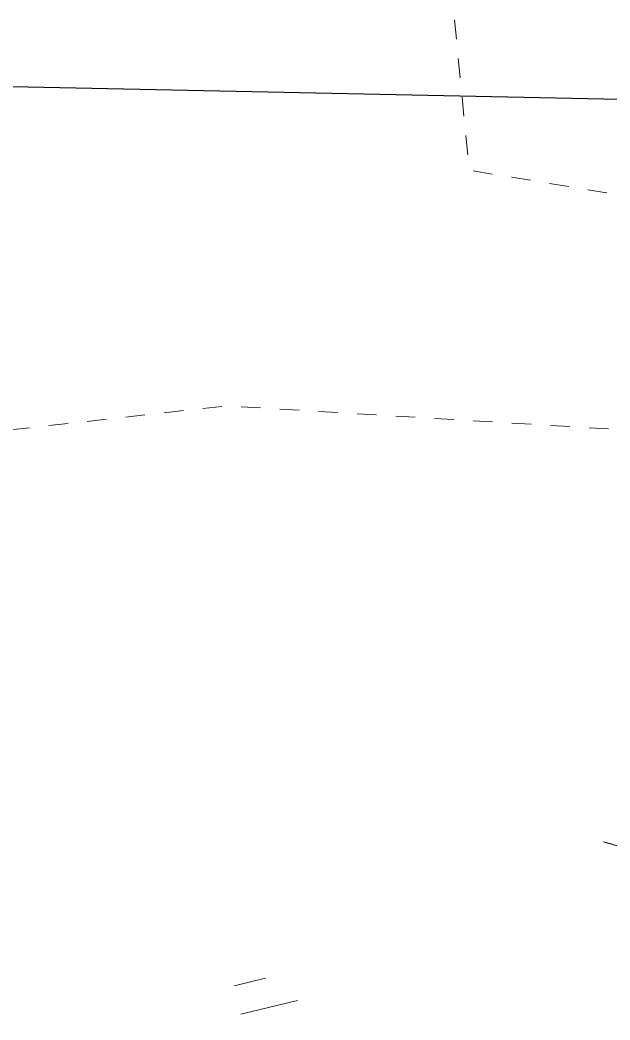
# Model space of a CAD drawing. Header units: millimetres. Extents: x 432273 to 1023813, y 170116 to 705940.
# Drawn here: x 519906 to 557990, y 619197 to 683737 of the extents above; entities that cross this region are included whole.
import ezdxf

# ---------------------------------------------------------------- set-up
doc = ezdxf.new("R2010")
doc.units = ezdxf.units.MM
doc.header["$LTSCALE"] = 100
doc.linetypes.add('56301', pattern=[0.5, 0.25, -0.25])
doc.layers.get('Defpoints').update_dxf_attribs({"color": 153})
doc.layers.add('D-BGD', color=7, linetype='Continuous', lineweight=13)

# ---------------------------------------------------------------- blocks, each defined once
blk = doc.blocks.new('21311212131313131')
at = {"layer": 'D-BGD', "linetype": 'Continuous'}
for p, q in [((2364707.7027, -1439121.6025, 362859.9804), (2364528.7184, -1440358.6047, 362887.9804)), ((2379882.3976, -1439949.0047, 362475.9804), (2379932.0296, -1438700.4722, 362463.9804)), ((2364351.0914, -1441595.21, 362915.9804), (2364172.107, -1442832.2122, 362943.9804)), ((2379783.5307, -1442447.4272, 362499.9804), (2379833.1627, -1441198.8946, 362487.9804)), ((2379684.6638, -1444945.8496, 362523.9804), (2379733.8988, -1443695.9597, 362511.9804)), ((2363994.48, -1444068.8174, 362970.9804), (2363816.3728, -1445306.2998, 362998.9804)), ((2379585.3999, -1447442.9147, 362546.9804), (2379635.0319, -1446194.3821, 362535.9804)), ((2363637.3884, -1446543.302, 363026.9804), (2363459.7614, -1447779.9072, 363053.9804)), ((2362435.0098, -1448150.3313, 363032.9804), (2361194.3153, -1448298.7967, 362997.9804)), ((2357472.6287, -1448745.5503, 362894.9804), (2356231.454, -1448894.8928, 362860.9804)), ((2359954.0177, -1448448.6194, 362963.9804), (2358713.3232, -1448597.0848, 362929.9804)), ((2379486.533, -1449941.3371, 362570.9804), (2379536.165, -1448692.8046, 362558.9804)), ((2354991.6367, -1449043.8384, 362825.9804), (2353750.9422, -1449192.3038, 362791.9804)), ((2379387.6661, -1452439.7595, 362594.9804), (2379436.9011, -1451189.8697, 362582.9804)), ((2379288.4022, -1454936.8246, 362618.9804), (2379338.0342, -1453688.2921, 362606.9804)), ((2379189.5353, -1457435.2471, 362642.9804), (2379239.1672, -1456186.7145, 362630.9804)), ((2418188.1396, -1461639.5004), (2417226.7111, -1458014.5544)), ((2379090.2714, -1459932.3121, 362666.9804), (2379139.9034, -1458683.7796, 362654.9804)), ((2416376.1468, -1462119.3375), (2415838.6207, -1460089.9373)), ((2378991.4045, -1462430.7346, 362690.9804), (2379041.0364, -1461182.202, 362678.9804)), ((2379158.4003, -1464916.2349, 362717.9804), (2378994.2101, -1463677.1923, 362702.9804)), ((2379486.7809, -1467394.3199, 362745.9804), (2379322.5906, -1466155.2774, 362731.9804)), ((2379814.6812, -1469873.2821, 362773.9804), (2379650.4909, -1468634.2396, 362759.9804)), ((2380143.0617, -1472351.3672, 362801.9804), (2379978.8715, -1471112.3247, 362787.9804)), ((2380471.4422, -1474829.4523, 362829.9804), (2380307.252, -1473590.4097, 362815.9804)), ((2380798.9456, -1477307.0571, 362857.9804), (2380634.7553, -1476068.0146, 362843.9804))]:
    blk.add_line(p, q, dxfattribs=at)
at = {"layer": 'D-BGD', "linetype": '56301', "flags": 128}
blk.add_lwpolyline([(2406581.7308, -1438469.0138), (2410183.5424, -1424694.57), (2410621.2928, -1423022.3666)], dxfattribs=at)
at = {"layer": 'Defpoints'}
blk.add_lwpolyline([(2358657.0594, -1541785.2211), (2831012.6992, -1541785.2211), (2831012.6992, -987785.2211), (2358657.0594, -987785.2211)], close=True, dxfattribs=at)

msp = doc.modelspace()

# ---------------------------------------------------------------- block references
at = {"layer": 'D-BGD', "linetype": '56301', "rotation": 268.807065034117}
msp.add_blockref('21311212131313131', (2045832.1, 3006806.9, 354000), dxfattribs=at)

doc.saveas('drawing.dxf')
